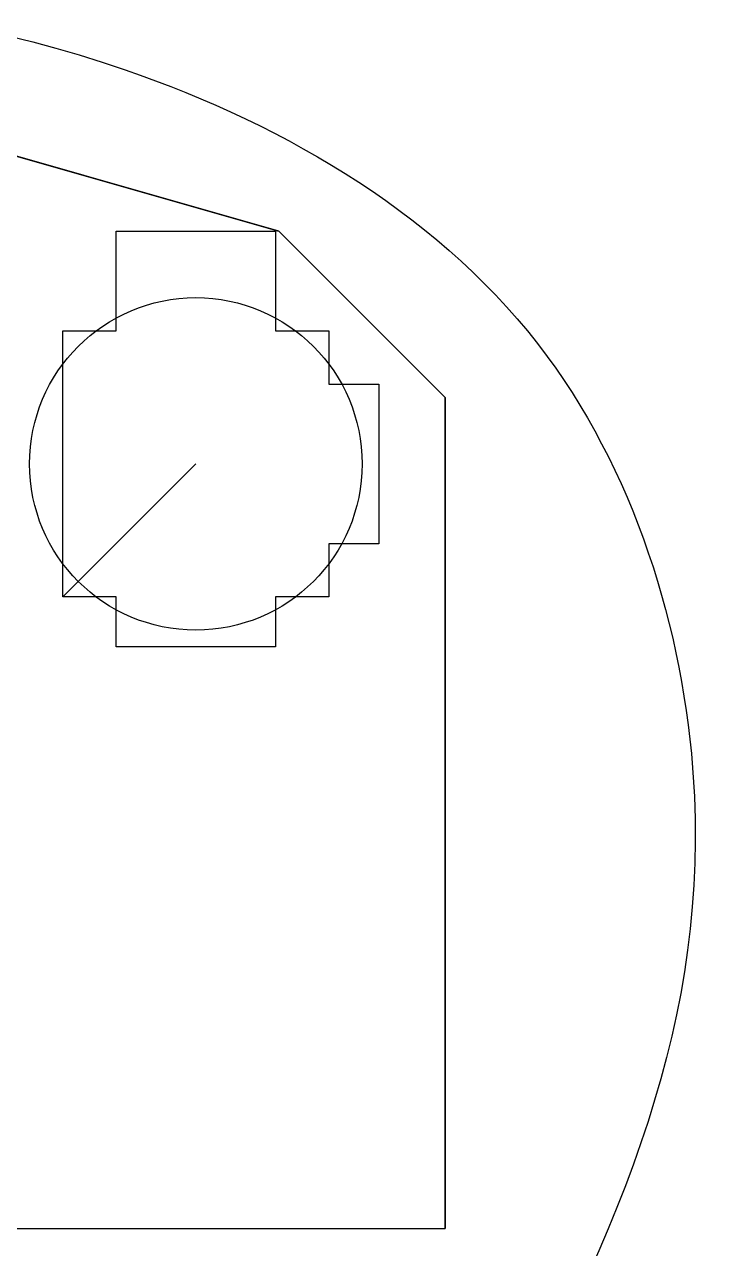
# Model space of a CAD drawing. Header units: millimetres. Extents: x -84 to 819, y -78 to 109.
# Drawn here: x 498.4 to 539.3, y -27.2 to 46.4 of the extents above; entities that cross this region are included whole.
import ezdxf

# ---------------------------------------------------------------- set-up
doc = ezdxf.new("R2010")
doc.units = ezdxf.units.MM

msp = doc.modelspace()

# ---------------------------------------------------------------- linework, layer by layer
for p, q in [((478.689, 44), (513.689, 34)), ((513.689, 34), (523.689, 24)), ((523.689, 24), (523.689, -26)), ((508.689, 20), (500.689, 12)), ((393.689, -26), (523.689, -26))]:
    msp.add_line(p, q)
for points in [[(393.689, -26), (523.689, -26), (523.689, 24), (513.689, 34), (478.689, 44), (438.689, 44), (403.889, 34), (393.689, 24)], [(500.689, 28), (503.889, 28), (503.889, 34), (513.489, 34), (513.489, 28), (516.689, 28), (516.689, 24.8), (519.689, 24.8), (519.689, 15.2), (516.689, 15.2), (516.689, 12), (513.489, 12), (513.489, 9), (503.889, 9), (503.889, 12), (500.689, 12), (500.689, 28)]]:
    msp.add_lwpolyline(points, close=True)
msp.add_circle((508.689, 20), 10)
at = {"end_tangent": (-1, 0)}
msp.add_spline([(458.689, 49.036), (504.432, 43.707), (529.817, 26.469), (538.669, 0), (525.376, -42.367), (495.37, -70.848), (481.942, -62.05), (458.689, -37.184)], degree=3, dxfattribs=at)

doc.saveas('drawing.dxf')
